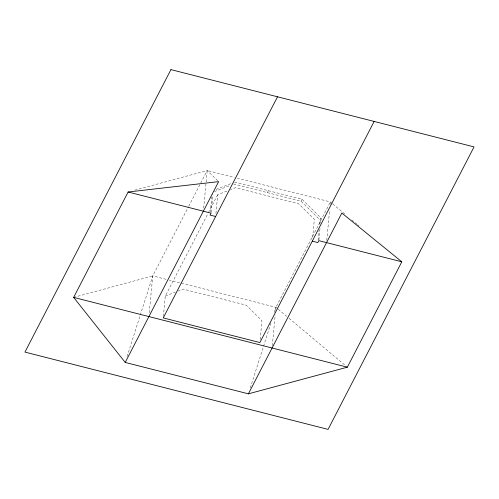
<?xml version="1.0" encoding="UTF-8"?>
<svg xmlns="http://www.w3.org/2000/svg" width="499" height="499" viewBox="0 0 499 499"><rect width="100%" height="100%" fill="white"/><g stroke="black" fill="none" stroke-linecap="round" stroke-linejoin="round"><path stroke-width="0.37" stroke-dasharray="2.5 1.87" d="M149.263 312.742L152.744 275.897L188.348 207.016M163.385 316.397L165.306 296.057L208.089 213.279M203.654 208.127L206.05 182.79M206.124 182.023L207.21 170.508L234.256 177.407M210.353 212.069L211.782 196.98M211.139 212.406L212.848 194.298M215.93 213.491L217.714 194.654L227.675 190.749M260.166 339.532L261.944 320.701L246.275 305.195L183.102 289.083L178.118 291.036M272.304 345.695L275.211 314.988M275.641 310.384L275.935 307.315L330.4 201.927L332.184 203.424M312.642 237.381L314.351 219.298L298.683 203.792L235.503 187.68L230.519 189.632M318.075 240.306L318.998 230.501M319.572 224.469L319.996 219.94L320.994 218.013L302.07 199.282L234.698 182.104L233.707 184.031L301.072 201.209L319.996 219.94M318.923 239.894L320.065 227.825M320.495 223.296L320.994 218.013M326.77 240.306L329.602 210.366M330.182 204.228L330.4 201.927L237.256 178.174M127.095 356.504L140.038 315.836M140.275 315.094L152.744 275.897L166.267 279.346M250.28 387.923L270.994 322.841M274.288 312.486L275.935 307.315L169.273 280.114M188.703 206.33L207.21 170.508L218.1 181.1M208.445 212.586L217.714 194.654M267.389 192.62L268.381 190.693M301.072 201.209L302.07 199.282M216.073 189.402L231.118 183.507M214.358 191.61L230.12 185.435M165.306 296.057L175.274 292.152M134.83 190.181L207.21 170.508M73.646 297.392L152.744 275.897M332.783 203.923L345.277 214.402M351.82 219.884L357.178 224.375M357.771 224.874L358.962 225.872M275.935 307.315L277.718 308.812M278.317 309.311L286.644 316.291M289.027 318.287L346.749 366.69"/><path stroke-width="0.75" d="M125.212 362.424L73.646 297.392L128.112 192.003L218.649 181.63L125.212 362.424L248.396 393.836L347.341 367.189L401.807 261.8L341.834 213.042L248.396 393.836M277.513 96.794L163.242 317.907L259.879 342.551L374.15 121.438M128.112 192.003L211.065 213.16L210.073 215.081L215.649 216.504M401.807 261.8L318.855 240.649L317.857 242.57L312.28 241.148M73.646 297.392L347.341 367.189M170.932 69.617L24.95 352.088L328.068 429.383L474.05 146.912L170.932 69.617"/></g></svg>
